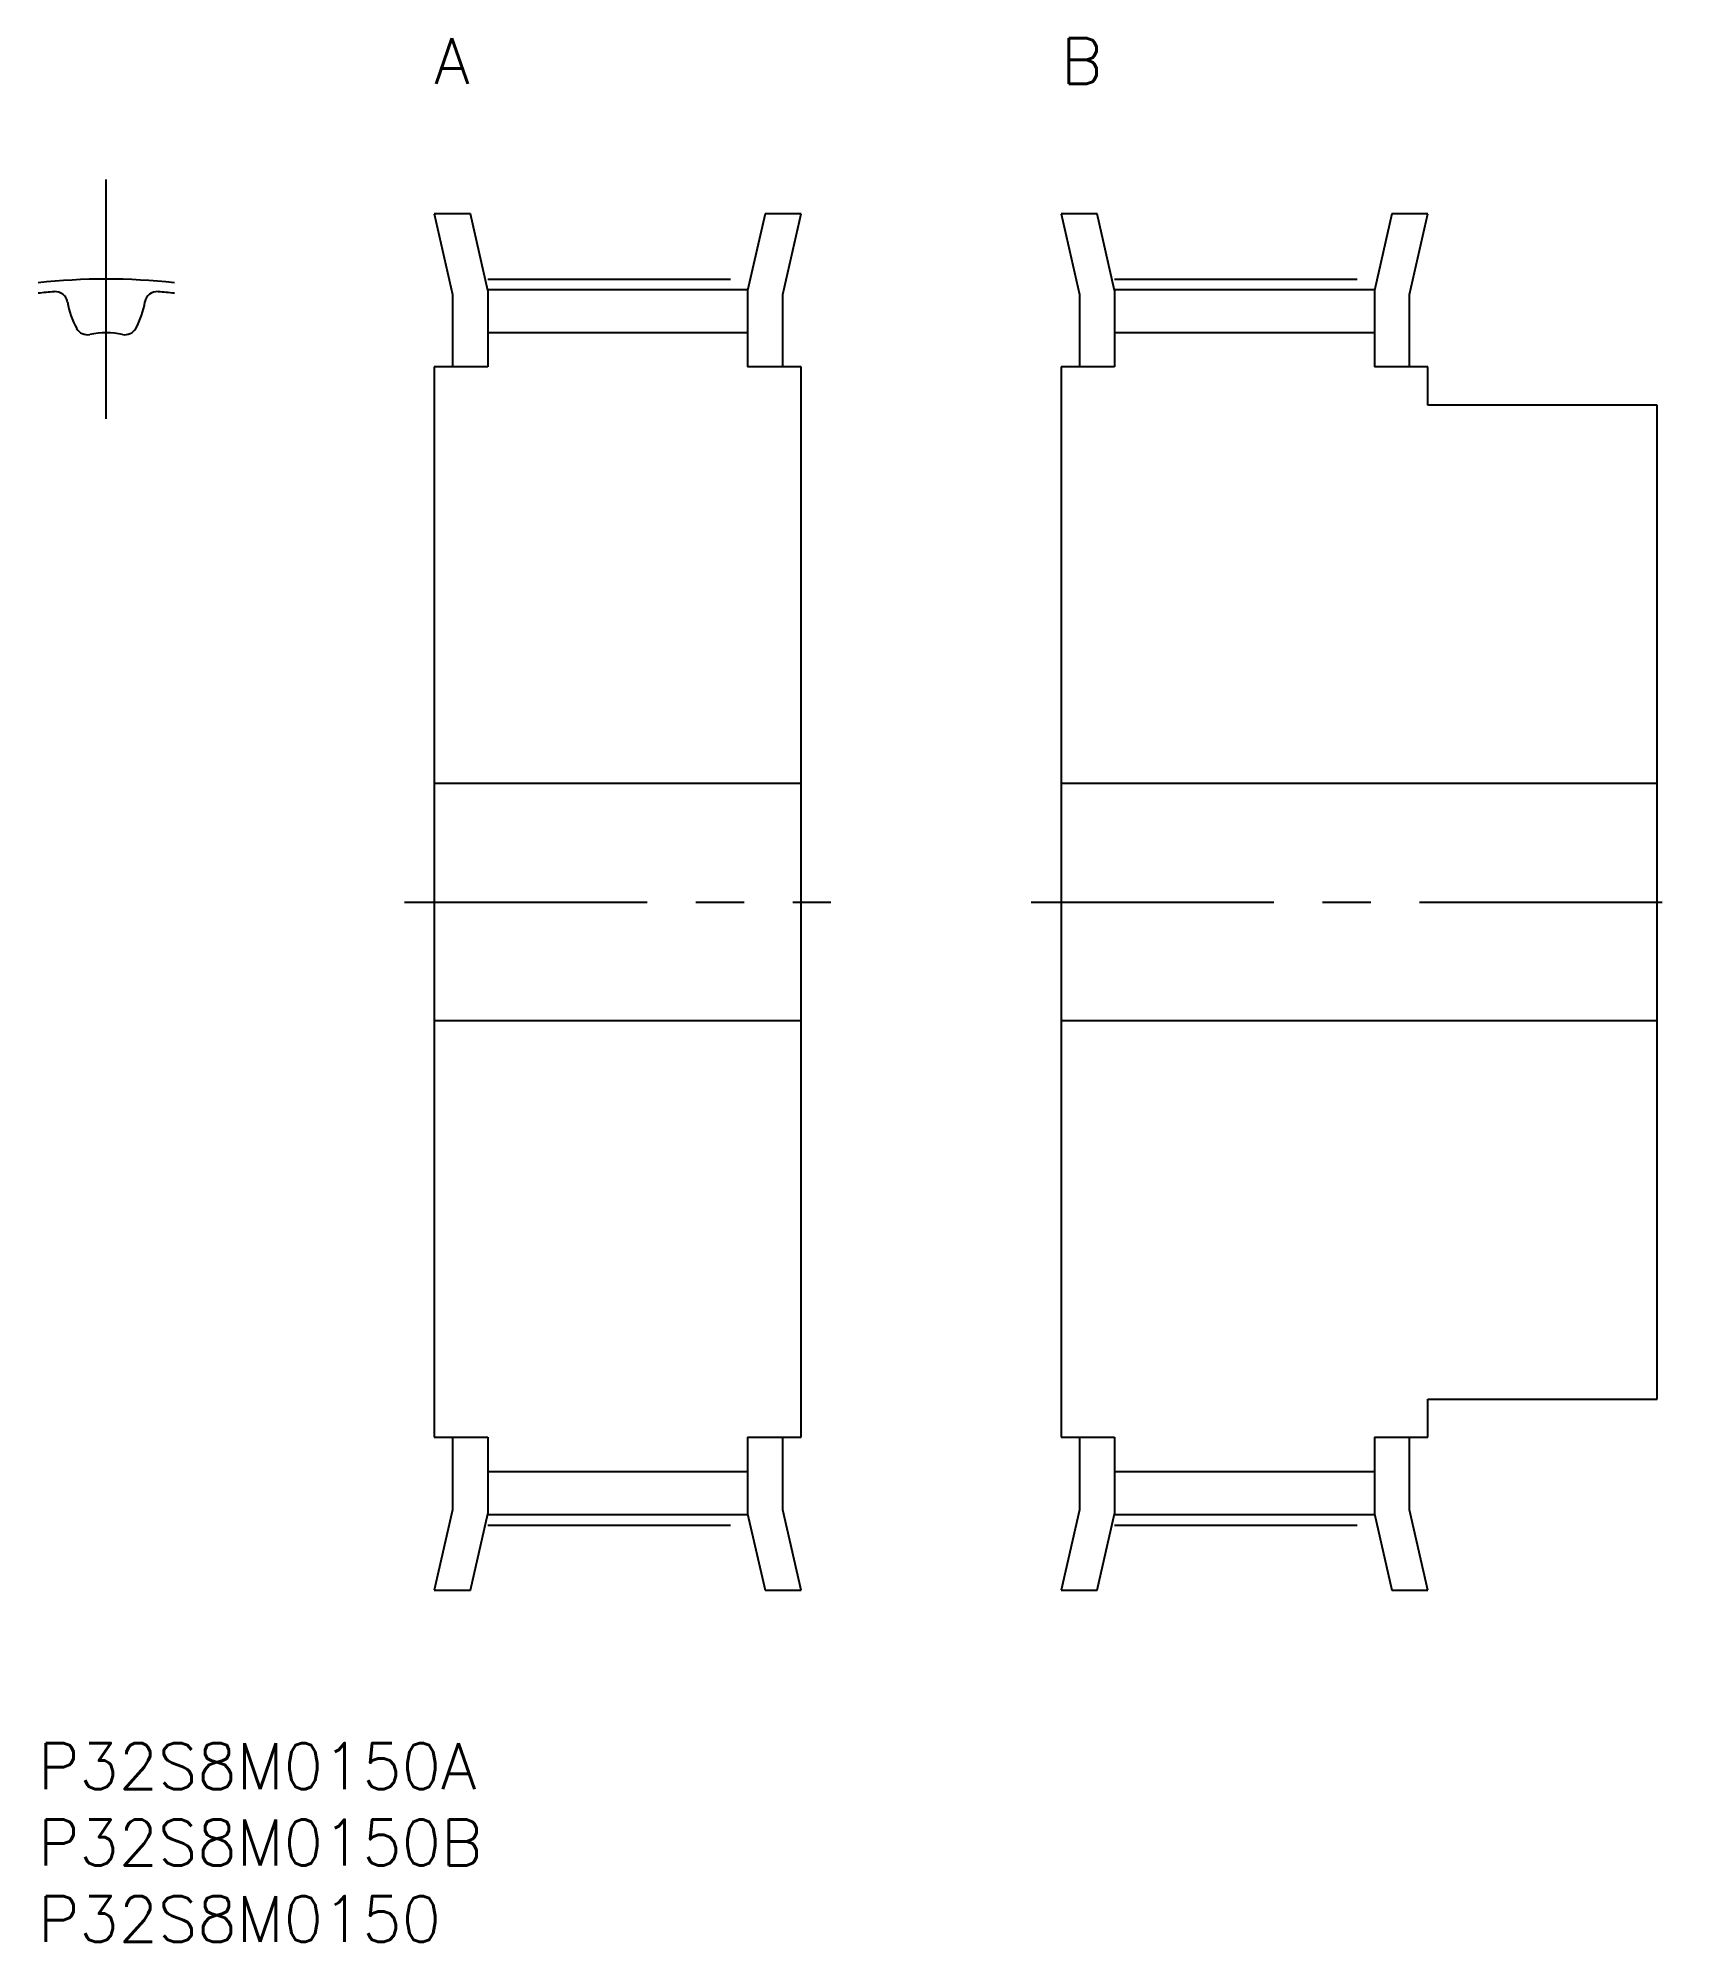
# Model space of a CAD drawing. Extents: x 0 to 108, y -13 to 112.
import ezdxf

# ---------------------------------------------------------------- set-up
doc = ezdxf.new("R2010")
doc.units = 0
doc.header["$LTSCALE"] = 0.5
doc.linetypes.add('CENTER', pattern=[50.8, 31.75, -6.35, 6.35, -6.35])
for name, color, linetype in [('MSM_CENTER', 1, 'CENTER'), ('MSM_CONTINUOUS', 7, 'CONTINUOUS'), ('MSM_PART_NUMBER', 7, 'CONTINUOUS')]:
    doc.layers.add(name, color=color, linetype=linetype)
doc.styles.get("Standard").update_dxf_attribs({"font": 'txt.shx', "height": 3, "bigfont": 'bigfont.shx'})

# ---------------------------------------------------------------- blocks, each defined once
blk = doc.blocks.new('*U31')
at = {"layer": 'MSM_PART_NUMBER'}
blk.add_text('P32S8M0150A', height=3, dxfattribs=at).set_placement((0, -3))
blk = doc.blocks.new('*U32')
at = {"layer": 'MSM_PART_NUMBER'}
blk.add_text('P32S8M0150B', height=3, dxfattribs=at).set_placement((0, -8))
blk = doc.blocks.new('*U33')
at = {"layer": 'MSM_PART_NUMBER'}
blk.add_text('P32S8M0150', height=3, dxfattribs=at).set_placement((0, -13))
blk = doc.blocks.new('*U34')
at = {"layer": 'MSM_PART_NUMBER'}
blk.add_text('A', height=3, dxfattribs=at).set_placement((25.92, 108.5))
blk = doc.blocks.new('*U35')
at = {"layer": 'MSM_PART_NUMBER'}
blk.add_text('B', height=3, dxfattribs=at).set_placement((66.92, 108.5))

msp = doc.modelspace()

# ---------------------------------------------------------------- linework, layer by layer
at = {"layer": 'MSM_CENTER'}
for p, q in [((4.46, 86.6), (4.46, 102.25)), ((29.42, 95.74), (46.42, 95.74)), ((70.42, 95.74), (87.42, 95.74)), ((23.97, 55), (51.87, 55)), ((64.97, 55), (107.87, 55)), ((29.42, 14.26), (46.42, 14.26)), ((70.42, 14.26), (87.42, 14.26))]:
    msp.add_line(p, q, dxfattribs=at)
msp.add_arc((4.46, 55), 40.74, 83.7172, 96.2828, dxfattribs=at)
at = {"layer": 'MSM_CONTINUOUS'}
for p, q in [((28.28, 100), (25.92, 100)), ((25.92, 100), (27.12, 94.74)), ((29.42, 95), (28.28, 100)), ((47.56, 100), (46.42, 95)), ((49.92, 100), (47.56, 100)), ((48.72, 94.74), (49.92, 100)), ((69.28, 100), (66.92, 100)), ((66.92, 100), (68.12, 94.74)), ((70.42, 95), (69.28, 100)), ((88.56, 100), (87.42, 95)), ((90.92, 100), (88.56, 100)), ((89.72, 94.74), (90.92, 100)), ((27.12, 94.74), (27.12, 90)), ((29.42, 95.06), (29.42, 90)), ((29.42, 95.06), (46.42, 95.06)), ((46.42, 95.06), (46.42, 90)), ((48.72, 90), (48.72, 94.74)), ((68.12, 94.74), (68.12, 90)), ((70.42, 95.06), (70.42, 90)), ((70.42, 95.06), (87.42, 95.06)), ((87.42, 95.06), (87.42, 90)), ((89.72, 90), (89.72, 94.74)), ((46.42, 92.23), (29.42, 92.23)), ((87.42, 92.23), (70.42, 92.23)), ((25.92, 90), (25.92, 20)), ((29.42, 90), (25.92, 90)), ((49.92, 90), (46.42, 90)), ((49.92, 20), (49.92, 90)), ((66.92, 90), (66.92, 20)), ((70.42, 90), (66.92, 90)), ((90.92, 90), (87.42, 90)), ((90.92, 87.5), (90.92, 90)), ((105.92, 87.5), (90.92, 87.5)), ((105.92, 22.5), (105.92, 87.5)), ((49.92, 62.75), (25.92, 62.75)), ((105.92, 62.75), (66.92, 62.75)), ((25.92, 47.25), (49.92, 47.25)), ((66.92, 47.25), (105.92, 47.25)), ((90.92, 20), (90.92, 22.5)), ((90.92, 22.5), (105.92, 22.5)), ((25.92, 20), (29.42, 20)), ((27.12, 20), (27.12, 15.26)), ((29.42, 20), (29.42, 14.94)), ((46.42, 20), (46.42, 14.94)), ((46.42, 20), (49.92, 20)), ((48.72, 15.26), (48.72, 20)), ((66.92, 20), (70.42, 20)), ((68.12, 20), (68.12, 15.26)), ((70.42, 20), (70.42, 14.94)), ((87.42, 20), (87.42, 14.94)), ((87.42, 20), (90.92, 20)), ((89.72, 15.26), (89.72, 20)), ((29.42, 17.77), (46.42, 17.77)), ((70.42, 17.77), (87.42, 17.77)), ((27.12, 15.26), (25.92, 10)), ((28.28, 10), (29.42, 15)), ((46.42, 15), (47.56, 10)), ((49.92, 10), (48.72, 15.26)), ((68.12, 15.26), (66.92, 10)), ((69.28, 10), (70.42, 15)), ((87.42, 15), (88.56, 10)), ((90.92, 10), (89.72, 15.26)), ((29.42, 14.94), (46.42, 14.94)), ((70.42, 14.94), (87.42, 14.94)), ((25.92, 10), (28.28, 10)), ((47.56, 10), (49.92, 10)), ((66.92, 10), (69.28, 10)), ((88.56, 10), (90.92, 10))]:
    msp.add_line(p, q, dxfattribs=at)
for centre, radius, start, end in [((4.46, 55), 40.06, 94.8594, 96.3906), ((1.13, 94.12), 0.8, 9.0242, 94.8594), ((7.78, 94.12), 0.8, 85.1406, 170.9757), ((4.46, 55), 40.06, 83.6094, 85.1406), ((7.06, 95.06), 5.2, 189.0243, 209.3753), ((1.86, 95.06), 5.2, 330.6247, 350.9757), ((3.22, 92.9), 0.8, 209.3753, 281.8712), ((4.46, 87.03), 5.2, 78.1288, 101.8712), ((5.69, 92.9), 0.8, 258.1288, 330.6247)]:
    msp.add_arc(centre, radius, start, end, dxfattribs=at)

# ---------------------------------------------------------------- block references
for name in ['*U34', '*U35', '*U31', '*U32', '*U33']:
    msp.add_blockref(name, (0, 0), dxfattribs=at)

doc.saveas('drawing.dxf')
